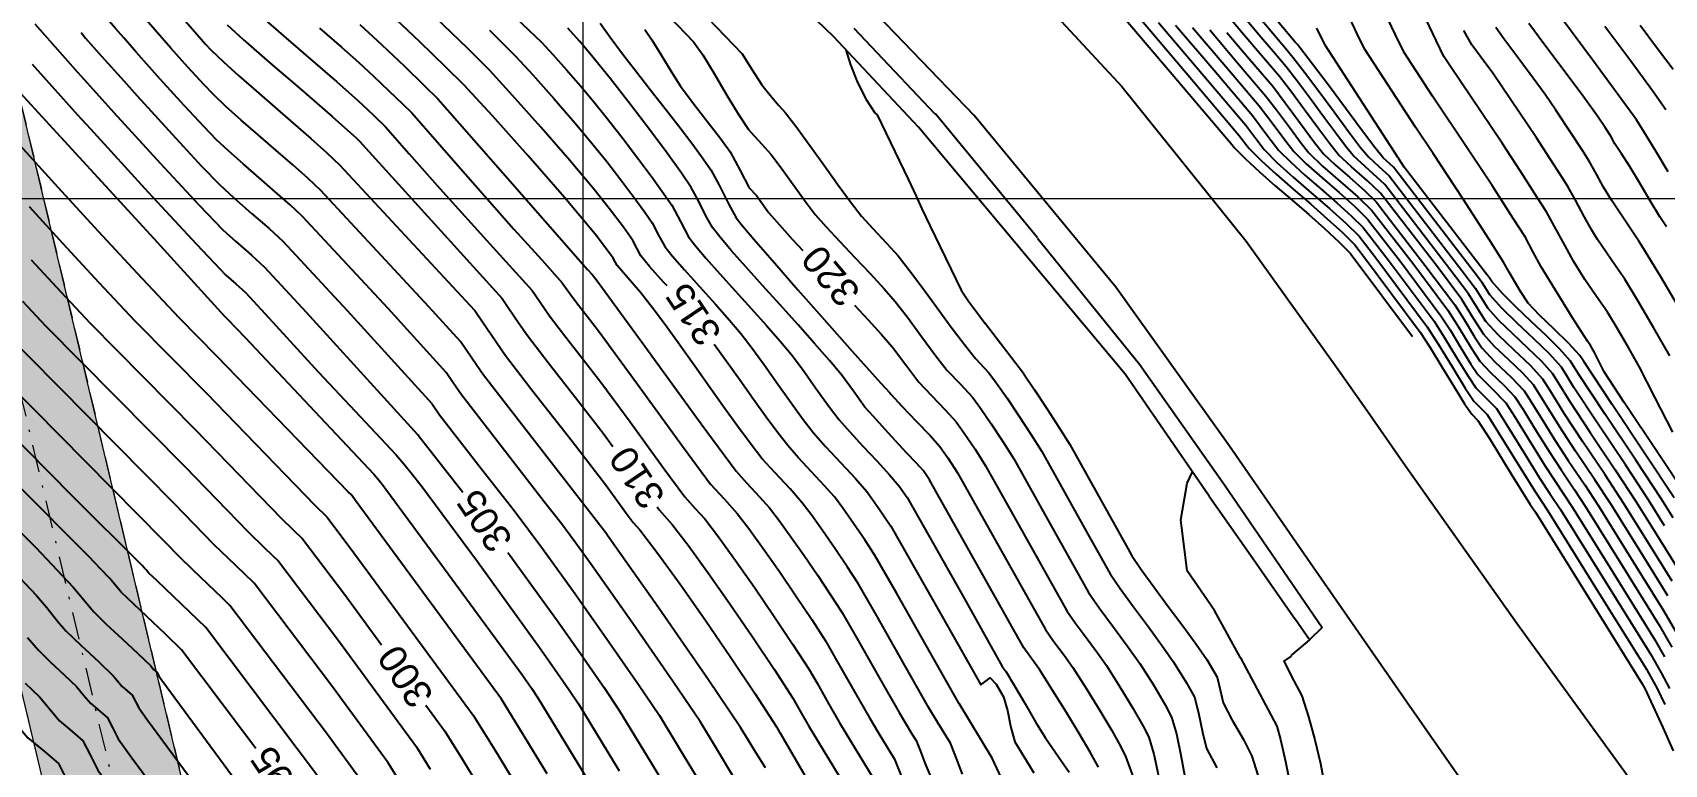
# Model space of a CAD drawing. Extents: x 61466 to 63015, y 108404 to 110397.
# Drawn here: x 62902.7 to 62976.7, y 109129.4 to 109162.6 of the extents above; entities that cross this region are included whole.
import ezdxf
from ezdxf import colors
from ezdxf.entities.mleader import LeaderData, LeaderLine
from ezdxf.enums import TextEntityAlignment as Align
from ezdxf.math import Vec2, Vec3

# ---------------------------------------------------------------- set-up
doc = ezdxf.new("R2010")
doc.units = 0
doc.header["$LTSCALE"] = 1.000015
doc.header["$MEASUREMENT"] = 0
for name, pattern in [('NASCOSTA', [9.525, 6.35, -3.175]), ('TRATTEGGIATA', [0.75, 0.5, -0.25]), ('TRATTOPUNTO2', [0.5, 0.25, -0.125, 0, -0.125])]:
    doc.linetypes.add(name, pattern=pattern)
for name, color, linetype in [('Bâti', 7, 'Continuous'), ('coordinate', 2, 'Continuous'), ('curve livello 5m', 7, 'Continuous'), ('LIN010TR', 2, 'NASCOSTA'), ('LIN025CO', 7, 'Continuous'), ('Strade', 7, 'Continuous'), ('TRATTCOLO-30', 253, 'Continuous'), ('TRATTCOLO-32', 255, 'Continuous')]:
    doc.layers.add(name, color=color, linetype=linetype)
doc.layers.add('Colori bordi', color=5, linetype='Continuous', plot=False)
doc.layers.add('no_plot', color=5, linetype='Continuous', plot=False)
doc.layers.add('LINE035', color=1, linetype='Continuous', lineweight=35)
doc.styles.add('ARIAL', font='arial.ttf')

# ---------------------------------------------------------------- blocks, each defined once
blk = doc.blocks.new('CONTORNO')
at = {"layer": 'Colori bordi', "lineweight": 0, "ltscale": 2, "flags": 128}
for points in [[(-22.578, 81.44), (16.586, -82.868), (15.866, -82.007), (19.27, -96.287), (18.407, -96.98), (19.153, -100.108)], [(28.44, -103.877), (26.165, -94.334), (26.165, -94.334), (25.446, -93.474), (-6.877, 42.135)]]:
    blk.add_lwpolyline(points, dxfattribs=at)

msp = doc.modelspace()

# ---------------------------------------------------------------- hatches: boundary and pattern name
at = {"layer": 'TRATTCOLO-30', "linetype": 'Continuous', "lineweight": 0}
h = msp.add_hatch(color=256, dxfattribs=at)
h.dxf.hatch_style = 1
h.paths.add_polyline_path([(62897.013, 109181.053), (62894.017, 109180.339), (62906.525, 109127.863), (62909.521, 109128.577)])
h.paths.add_polyline_path([(62894.017, 109180.339), (62891.021, 109179.625), (62903.529, 109127.149), (62906.525, 109127.863)])
h.paths.add_polyline_path([(62882.113, 109230.282), (62879.117, 109229.568), (62891.021, 109179.625), (62894.017, 109180.339)])
h.paths.add_polyline_path([(62885.109, 109230.996), (62882.113, 109230.282), (62894.017, 109180.339), (62897.013, 109181.053)])

# ---------------------------------------------------------------- linework, layer by layer
at = {"layer": 'Bâti', "linetype": 'Continuous'}
for p, q in [((62935.341, 109166.004), (62939.045, 109162.412)), ((62939.965, 109162.788), (62943.643, 109158.911)), ((62942.897, 109158.306), (62939.045, 109162.412)), ((62948.308, 109153.285), (62943.655, 109158.919)), ((62952.284, 109147.113), (62942.897, 109158.306)), ((62948.301, 109153.279), (62952.936, 109147.565)), ((62956.089, 109141.58), (62952.284, 109147.113)), ((62956.089, 109141.58), (62952.284, 109147.113)), ((62952.936, 109147.565), (62956.782, 109142.083)), ((62956.782, 109142.083), (62961.214, 109135.627)), ((62956.089, 109141.58), (62957.88, 109139.031)), ((62957.88, 109139.031), (62959.988, 109135.995)), ((62960.644, 109135.057), (62959.988, 109135.995)), ((62961.214, 109135.627), (62960.648, 109135.061))]:
    msp.add_line(p, q, dxfattribs=at)
at = {"layer": 'coordinate', "linetype": 'Continuous', "lineweight": 0}
for p, q in [((62927.666, 109249.448), (62927.666, 108959.046)), ((62875.41, 109155.071), (63014.666, 109155.071))]:
    msp.add_line(p, q, dxfattribs=at)
at = {"layer": 'curve livello 5m', "color": 2}
msp.add_line((62902.809, 109162.998), (62904.748, 109160.797), dxfattribs=at)
at = {"layer": 'curve livello 5m', "color": 2, "flags": 128}
for points in [[(62976.758, 109140.23), (62976.043, 109141.379), (62974.981, 109142.99), (62973.712, 109144.886), (62972.644, 109146.506), (62972.317, 109147.032), (62972.072, 109147.424), (62971.529, 109148.025), (62970.827, 109148.708), (62970.071, 109149.418), (62969.367, 109150.103), (62968.821, 109150.707), (62968.488, 109151.237), (62968.121, 109151.727), (62964.453, 109156.487), (62963.99, 109156.909), (62963.601, 109157.389), (62963, 109158.185), (62962.272, 109159.167), (62961.504, 109160.205), (62960.783, 109161.169), (62960.196, 109161.928), (62960.093, 109162.049), (62959.992, 109162.168), (62952.654, 109170.903)], [(62931.492, 109151.107), (62931.335, 109151.281), (62930.696, 109151.995), (62930.305, 109152.467), (62929.935, 109153.167), (62929.512, 109153.767), (62928.864, 109154.624), (62928.186, 109155.48), (62927.079, 109156.801), (62925.773, 109158.308), (62924.487, 109159.749), (62923.446, 109160.872), (62922.448, 109161.866), (62920.969, 109163.288)], [(62911.53, 109162.945), (62912.258, 109162.282), (62913.469, 109161.23), (62914.903, 109159.996), (62916.3, 109158.788), (62917.4, 109157.814), (62917.4, 109157.814), (62917.545, 109157.676), (62917.826, 109157.357), (62921.38, 109153.444), (62924.005, 109150.541), (62924.005, 109150.541), (62924.322, 109150.09), (62924.77, 109149.424), (62925.162, 109148.857), (62925.162, 109148.857), (62926.099, 109147.635), (62927.446, 109145.912), (62928.591, 109144.428), (62928.591, 109144.428), (62929.027, 109143.834)], [(62930.492, 109162.737), (62930.801, 109162.273), (62931.24, 109161.554), (62931.708, 109160.785), (62932.102, 109160.172), (62932.102, 109160.172), (62932.63, 109159.457), (62933.299, 109158.596), (62933.935, 109157.775), (62934.363, 109157.181), (62934.363, 109157.181), (62934.807, 109156.337), (62935.221, 109155.561), (62935.221, 109155.561), (62935.547, 109155.202), (62936.117, 109154.428), (62936.594, 109153.873), (62937.174, 109153.232), (62937.66, 109152.711)], [(62956.116, 109162.716), (62957.382, 109161.229), (62958.667, 109159.719), (62959.146, 109159.092), (62959.73, 109158.306), (62960.267, 109157.583), (62960.609, 109157.15), (62960.609, 109157.15), (62961.234, 109156.546), (62962.035, 109155.847), (62962.84, 109155.146), (62963.476, 109154.533), (62963.476, 109154.533), (62965.325, 109152.133), (62966.921, 109150.002), (62967.417, 109149.219), (62967.977, 109148.298), (62968.37, 109147.696), (62968.37, 109147.696), (62968.863, 109147.178), (62969.476, 109146.599), (62969.967, 109146.083), (62969.967, 109146.083), (62970.332, 109145.509), (62970.977, 109144.461), (62971.541, 109143.558), (62971.541, 109143.558), (62972.056, 109142.776), (62972.669, 109141.861), (62973.181, 109141.083), (62973.181, 109141.083), (62974.827, 109138.439), (62976.514, 109135.727), (62977.085, 109134.735)], [(62976.995, 109147.94), (62976.256, 109149.231), (62975.532, 109150.461), (62974.947, 109151.416), (62974.561, 109151.974), (62974.099, 109152.64), (62973.716, 109153.218), (62973.451, 109153.634), (62973.107, 109154.252), (62972.713, 109154.992), (62972.366, 109155.615), (62972.074, 109156.077), (62971.545, 109156.893), (62970.938, 109157.819), (62969.786, 109159.549), (62968.966, 109160.756), (62968.439, 109161.467), (62968.012, 109162.047), (62967.653, 109162.691)], [(62977.138, 109160.926), (62976.394, 109161.925), (62975.648, 109162.91)], [(62904.748, 109160.797), (62904.904, 109160.624)], [(62904.904, 109160.624), (62905.85, 109159.574)], [(62905.85, 109159.574), (62906.387, 109158.978), (62908.497, 109156.669), (62910.257, 109154.772), (62911.336, 109153.647), (62911.336, 109153.647), (62911.921, 109153.116), (62912.632, 109152.499), (62913.225, 109151.962), (62913.225, 109151.962), (62915.121, 109149.921), (62920.174, 109144.375), (62920.179, 109144.369), (62920.203, 109144.338), (62922.231, 109141.765)], [(62902.638, 109152.287), (62903.98, 109150.84), (62905.316, 109149.42), (62905.316, 109149.42), (62910.101, 109144.584), (62913.994, 109140.566), (62914.536, 109140.047), (62914.96, 109139.637), (62914.96, 109139.637), (62916.851, 109137.134), (62918.537, 109134.839)], [(62939.996, 109150.242), (62940.624, 109149.569), (62941.222, 109148.91), (62941.723, 109148.331), (62941.723, 109148.331), (62942.33, 109147.526), (62942.925, 109146.738), (62942.925, 109146.738), (62943.471, 109146.15), (62944.127, 109145.477), (62944.613, 109144.946), (62944.613, 109144.946), (62944.979, 109144.44), (62945.475, 109143.704), (62945.95, 109142.957), (62945.95, 109142.957), (62947.11, 109140.876), (62949.638, 109136.376), (62950.012, 109135.837), (62950.512, 109135.161), (62951.023, 109134.471), (62951.428, 109133.893), (62951.428, 109133.893), (62952.042, 109132.929), (62952.628, 109131.966), (62953.094, 109131.155), (62953.351, 109130.65), (62953.351, 109130.65), (62953.585, 109129.877), (62953.797, 109128.889)], [(62946.666, 109128.792), (62946.239, 109129.698), (62944.748, 109132.176), (62944.739, 109132.19), (62943.426, 109134.488), (62941.917, 109137.169), (62940.909, 109138.913), (62940.466, 109139.593), (62939.958, 109140.34), (62939.47, 109141.03), (62939.087, 109141.54), (62938.641, 109142.051), (62938.051, 109142.684), (62937.448, 109143.328), (62936.968, 109143.873), (62936.521, 109144.446), (62935.995, 109145.158), (62935.415, 109145.964), (62934.805, 109146.821), (62934.191, 109147.686), (62933.638, 109148.456)], [(62912.829, 109130.132), (62912.235, 109130.937), (62909.458, 109134.614), (62908.731, 109135.314), (62906.72, 109137.226), (62906.205, 109137.844), (62905.801, 109138.27), (62905.261, 109138.841), (62902.06, 109142.05)], [(62931.038, 109141.086), (62931.129, 109140.963), (62931.129, 109140.963), (62931.732, 109140.299), (62932.45, 109139.356), (62933.347, 109138.119), (62934.346, 109136.696), (62935.373, 109135.198), (62936.35, 109133.733), (62937.202, 109132.412), (62937.202, 109132.412), (62937.537, 109131.826), (62937.938, 109131.121), (62937.938, 109131.121), (62938.103, 109130.849), (62939.775, 109128.111)], [(62924.275, 109139.026), (62924.364, 109138.907), (62926.476, 109135.989), (62926.476, 109135.989), (62927.57, 109134.438), (62928.62, 109132.922), (62929.313, 109131.895), (62929.313, 109131.895), (62930.777, 109129.486), (62932.544, 109126.565)], [(62897.158, 109136.7), (62897.908, 109135.908), (62898.384, 109135.35), (62898.959, 109134.65), (62899.552, 109133.921), (62900.084, 109133.276), (62900.473, 109132.828), (62900.473, 109132.828), (62900.902, 109132.42), (62901.332, 109132.011), (62901.332, 109132.011), (62901.935, 109131.286), (62902.497, 109130.616), (62902.497, 109130.616), (62903.242, 109129.993), (62903.874, 109129.448), (62903.874, 109129.448), (62904.279, 109128.663), (62904.743, 109127.733), (62904.743, 109127.733), (62905.861, 109126.196), (62907.438, 109124.058), (62907.912, 109123.475), (62908.129, 109123.216)], [(62960.644, 109135.057), (62959.871, 109134.418), (62959.836, 109134.389), (62959.823, 109134.378), (62959.809, 109134.319), (62959.485, 109134.092), (62959.932, 109133.209), (62960.298, 109132.525), (62960.604, 109131.577), (62960.888, 109130.534), (62961.139, 109129.454), (62961.346, 109128.394)], [(62920.553, 109132.095), (62921.41, 109130.929), (62922.218, 109129.638), (62923.434, 109127.628)]]:
    msp.add_lwpolyline(points, dxfattribs=at)
at = {"layer": 'LIN010TR', "linetype": 'TRATTOPUNTO2', "lineweight": 0, "ltscale": 5, "flags": 128}
msp.add_lwpolyline([(62882.811, 109227.352), (62912.602, 109102.366)], dxfattribs=at)
at = {"layer": 'LIN025CO', "linetype": 'TRATTEGGIATA', "lineweight": 0, "ltscale": 2}
for p, q in [((62873.309, 109280.503), (62919.619, 109086.211)), ((62867.316, 109279.075), (62910.758, 109096.816))]:
    msp.add_line(p, q, dxfattribs=at)
at = {"layer": 'no_plot'}
for p, q in [((62902.809, 109161.021), (62904.748, 109158.869)), ((62903.972, 109157.867), (62902.809, 109159.131)), ((62947.667, 109147.133), (62945.931, 109149.403))]:
    msp.add_line(p, q, dxfattribs=at)
at = {"layer": 'no_plot', "flags": 128}
for points in [[(62952.584, 109170.173), (62959.217, 109162.277), (62959.551, 109161.885), (62959.89, 109161.486), (62960.42, 109160.801), (62961.071, 109159.932), (62961.763, 109158.995), (62962.42, 109158.109), (62962.963, 109157.39), (62963.314, 109156.957), (62963.784, 109156.528), (62964.258, 109156.096), (62967.562, 109151.808), (62968.174, 109150.99), (62968.475, 109150.508), (62968.73, 109150.105), (62969.222, 109149.562), (62969.854, 109148.947), (62970.532, 109148.309), (62971.163, 109147.696), (62971.651, 109147.156), (62971.982, 109146.627), (62972.423, 109145.917), (62973.381, 109144.464), (62974.519, 109142.764), (62975.471, 109141.32), (62976.372, 109139.872), (62977.296, 109138.387)], [(62917.847, 109169.722), (62925.806, 109162.151), (62926.311, 109161.606), (62926.935, 109160.907), (62927.569, 109160.176), (62928.105, 109159.535), (62928.786, 109158.687), (62929.501, 109157.772), (62930.201, 109156.857), (62930.835, 109156.008), (62931.353, 109155.291), (62931.706, 109154.773), (62932.099, 109154.027), (62932.469, 109153.333), (62932.781, 109152.932), (62933.272, 109152.359), (62933.892, 109151.663), (62934.588, 109150.89), (62935.311, 109150.091), (62936.009, 109149.312), (62936.631, 109148.603), (62937.127, 109148.01), (62937.636, 109147.333), (62938.234, 109146.495), (62938.823, 109145.672), (62939.304, 109145.036), (62939.78, 109144.491), (62940.378, 109143.845), (62941.011, 109143.172), (62941.591, 109142.545), (62942.029, 109142.037), (62942.392, 109141.513), (62943.166, 109140.155), (62943.616, 109139.353), (62944.984, 109136.917), (62946.704, 109133.856), (62946.874, 109133.619), (62947.265, 109132.98), (62947.743, 109132.156), (62948.229, 109131.317), (62948.644, 109130.634), (62949.26, 109129.757), (62949.733, 109129.07)], [(62977.1, 109137.722), (62975.985, 109139.514), (62974.898, 109141.261), (62974.056, 109142.538), (62973.05, 109144.042), (62972.203, 109145.327), (62972.203, 109145.327), (62971.647, 109146.222), (62971.23, 109146.888), (62971.23, 109146.888), (62970.666, 109147.498), (62969.937, 109148.193), (62969.208, 109148.889), (62968.64, 109149.503), (62968.64, 109149.503), (62968.282, 109150.068), (62967.861, 109150.743), (62967.861, 109150.743), (62967.003, 109151.889), (62964.063, 109155.705), (62963.347, 109156.358), (62962.638, 109157.005), (62962.638, 109157.005), (62962.325, 109157.392), (62961.841, 109158.032), (62961.255, 109158.823), (62960.637, 109159.658), (62960.057, 109160.434), (62959.584, 109161.045), (62959.584, 109161.045), (62959.009, 109161.721), (62958.442, 109162.387), (62952.515, 109169.443)], [(62976.905, 109137.057), (62975.599, 109139.155), (62974.326, 109141.202), (62973.594, 109142.312), (62972.719, 109143.62), (62971.982, 109144.737), (62971.982, 109144.737), (62971.562, 109145.411), (62971.081, 109146.192), (62970.809, 109146.619), (62970.809, 109146.619), (62970.317, 109147.152), (62969.681, 109147.758), (62969.045, 109148.366), (62968.55, 109148.901), (62968.55, 109148.901), (62968.089, 109149.628), (62967.548, 109150.496), (62967.548, 109150.496), (62966.444, 109151.971), (62963.867, 109155.315), (62963.273, 109155.874), (62962.547, 109156.501), (62961.962, 109157.054), (62961.962, 109157.054), (62961.612, 109157.491), (62961.063, 109158.223), (62960.42, 109159.092), (62959.79, 109159.938), (62959.278, 109160.603), (62959.278, 109160.603), (62958.466, 109161.557), (62957.666, 109162.497), (62952.445, 109168.713)], [(62906.843, 109166.338), (62910.263, 109162.4), (62910.55, 109162.069), (62910.773, 109161.827), (62911.361, 109161.271), (62912.071, 109160.633), (62912.862, 109159.94), (62913.696, 109159.218), (62914.532, 109158.495), (62915.329, 109157.797), (62916.048, 109157.152), (62916.648, 109156.586), (62922.545, 109150.236), (62922.771, 109149.989), (62922.889, 109149.817), (62924.165, 109147.96), (62925.404, 109146.344), (62927.183, 109144.068), (62928.697, 109142.107), (62929.137, 109141.507), (62929.644, 109140.809), (62929.961, 109140.381), (62930.261, 109140.05), (62931.075, 109138.982), (62932.091, 109137.58), (62933.224, 109135.968), (62934.387, 109134.269), (62935.495, 109132.609), (62936.46, 109131.112), (62936.577, 109130.907), (62936.604, 109130.863), (62936.869, 109130.428), (62937.917, 109128.619)], [(62930.628, 109166.09), (62934.906, 109161.629), (62935.332, 109160.954), (62935.79, 109160.221), (62936.093, 109159.844), (62936.552, 109159.303), (62936.871, 109158.952), (62937.384, 109158.29), (62937.975, 109157.48), (62938.604, 109156.598), (62939.231, 109155.719), (62939.817, 109154.918), (62940.32, 109154.271), (62940.826, 109153.711), (62941.453, 109153.048), (62941.975, 109152.472), (62942.498, 109151.811), (62943.103, 109151), (62943.748, 109150.118), (62944.389, 109149.242), (62944.983, 109148.449), (62945.486, 109147.817), (62946.093, 109147.173), (62946.446, 109146.699), (62946.921, 109146.018), (62947.46, 109145.217), (62948.005, 109144.38), (62948.498, 109143.595), (62950.586, 109139.849), (62951.593, 109138.056), (62952.052, 109137.389), (62952.663, 109136.555), (62953.331, 109135.657), (62953.963, 109134.797), (62954.464, 109134.076), (62955.062, 109133.115), (62955.423, 109132.459), (62955.611, 109131.753), (62955.782, 109130.874), (62955.974, 109130.137), (62956.443, 109129.263)], [(62929.794, 109165.213), (62932.699, 109162.183), (62933.112, 109161.579), (62933.626, 109160.74), (62934.183, 109159.806), (62934.726, 109158.914), (62935.195, 109158.205), (62935.313, 109158.064), (62935.795, 109157.534), (62936.209, 109157.077), (62936.676, 109156.463), (62937.219, 109155.706), (62937.759, 109154.952), (62938.219, 109154.35), (62938.708, 109153.789), (62939.328, 109153.12), (62940.014, 109152.395), (62940.705, 109151.666), (62941.338, 109150.984), (62941.849, 109150.401), (62942.398, 109149.695), (62943.039, 109148.822), (62943.675, 109147.957), (62944.206, 109147.278), (62944.802, 109146.647), (62945.353, 109146.059), (62945.713, 109145.571), (62946.203, 109144.857), (62946.736, 109144.049), (62947.224, 109143.276), (62948.848, 109140.363), (62950.615, 109137.216), (62951.103, 109136.515), (62951.754, 109135.634), (62952.418, 109134.737), (62952.946, 109133.985), (62953.558, 109133.016), (62954.092, 109132.116), (62954.387, 109131.555), (62954.603, 109130.801), (62954.798, 109129.836), (62954.994, 109128.858)], [(62906.843, 109162.35), (62906.464, 109162.786), (62905.381, 109164.045), (62904.904, 109164.587)], [(62935.958, 109129.254), (62935.517, 109129.951), (62935.141, 109130.572), (62934.829, 109131.085), (62934.829, 109131.085), (62933.355, 109133.269), (62931.121, 109136.495), (62928.796, 109139.794), (62928.796, 109139.794), (62928.785, 109139.809), (62928.779, 109139.816), (62928.651, 109139.983), (62923.169, 109147.062), (62922.87, 109147.496), (62922.122, 109148.585), (62920.689, 109150.158), (62915.792, 109155.43), (62915.214, 109155.973), (62914.513, 109156.598), (62913.739, 109157.271), (62912.943, 109157.96), (62912.174, 109158.63), (62911.48, 109159.249), (62910.913, 109159.782), (62910.913, 109159.782), (62910.474, 109160.244), (62909.757, 109161.024), (62908.977, 109161.887), (62908.977, 109161.887), (62906.843, 109164.345)], [(62976.91, 109156.277), (62976.353, 109157.214), (62975.834, 109158.086), (62975.487, 109158.645), (62975.487, 109158.645), (62973.483, 109161.356), (62971.249, 109164.381)], [(62913.045, 109163.356), (62914.083, 109162.454), (62915.312, 109161.397), (62916.508, 109160.362), (62917.451, 109159.528), (62918.18, 109158.847), (62918.726, 109158.315), (62919.792, 109157.105), (62921.181, 109155.522), (62923.592, 109152.867), (62925.373, 109150.898), (62925.737, 109150.371), (62926.158, 109149.755), (62926.795, 109148.926), (62927.708, 109147.757), (62928.486, 109146.75), (62929.813, 109144.941), (62931.34, 109142.834), (62932.297, 109141.545), (62932.76, 109141.036), (62933.203, 109140.547), (62933.825, 109139.73), (62934.602, 109138.658), (62935.469, 109137.425), (62936.358, 109136.127), (62937.205, 109134.857), (62937.943, 109133.712), (62938.3, 109133.095), (62938.833, 109132.147), (62939.298, 109131.335), (62939.603, 109130.835), (62940.836, 109128.815)], [(62944.898, 109128.968), (62944.55, 109129.879), (62944.35, 109130.372), (62944.35, 109130.372), (62943.77, 109131.335), (62943.379, 109131.976), (62942.278, 109133.903), (62941.013, 109136.15), (62940.168, 109137.612), (62940.168, 109137.612), (62939.682, 109138.362), (62939.124, 109139.193), (62938.552, 109140.017), (62938.029, 109140.746), (62937.616, 109141.292), (62937.616, 109141.292), (62937.074, 109141.903), (62936.378, 109142.645), (62935.8, 109143.291), (62935.8, 109143.291), (62935.308, 109143.92), (62934.735, 109144.69), (62934.102, 109145.564), (62933.433, 109146.503), (62932.748, 109147.468), (62932.07, 109148.42), (62931.419, 109149.322), (62930.818, 109150.134), (62930.289, 109150.818), (62930.289, 109150.818), (62929.708, 109151.477), (62929.224, 109152.035), (62929.224, 109152.035), (62929.049, 109152.364), (62928.705, 109152.841), (62928.226, 109153.453), (62928.226, 109153.453), (62926.835, 109155.113), (62925.191, 109157.008), (62923.575, 109158.821), (62922.266, 109160.233), (62922.266, 109160.233), (62921.462, 109161.033), (62920.272, 109162.177), (62918.913, 109163.458)], [(62952.241, 109163.264), (62954.671, 109160.408), (62957.138, 109157.509), (62957.228, 109157.391), (62957.742, 109156.868), (62958.377, 109156.28), (62959.093, 109155.649), (62959.85, 109154.996), (62960.608, 109154.341), (62961.329, 109153.707), (62961.972, 109153.113), (62962.499, 109152.58), (62962.499, 109152.58), (62962.53, 109152.54), (62965.322, 109148.811)], [(62977.188, 109141.497), (62975.906, 109143.441), (62974.374, 109145.73), (62973.085, 109147.686), (62973.085, 109147.686), (62972.914, 109147.96), (62972.4, 109148.516), (62971.738, 109149.147), (62971.077, 109149.777), (62970.566, 109150.331), (62970.566, 109150.331), (62970.221, 109150.862), (62969.698, 109151.731), (62969.698, 109151.731), (62969.449, 109152.186), (62968.796, 109153.218), (62967.614, 109155.041), (62966.259, 109157.108), (62966.259, 109157.108), (62965.451, 109158.312), (62963.146, 109161.856), (62962.791, 109162.572), (62962.401, 109163.418)], [(62977.76, 109141.556), (62976.451, 109143.534), (62974.921, 109145.817), (62974.008, 109147.215), (62974.008, 109147.215), (62973.569, 109148.095), (62973.387, 109148.409), (62973.255, 109148.599), (62972.573, 109149.667), (62971.798, 109150.918), (62971.161, 109151.978), (62971.161, 109151.978), (62970.781, 109152.674), (62970.422, 109153.329), (62970.422, 109153.329), (62969.889, 109154.171), (62968.925, 109155.658), (62967.819, 109157.345), (62967.819, 109157.345), (62966.231, 109159.71), (62964.945, 109161.687), (62964.524, 109162.521), (62964.038, 109163.569)], [(62904.904, 109162.592), (62905.114, 109162.347), (62905.832, 109161.521), (62906.843, 109160.4)], [(62915.72, 109162.798), (62916.717, 109161.936), (62917.502, 109161.241), (62918.177, 109160.617), (62918.877, 109159.957), (62919.491, 109159.367), (62919.906, 109158.954), (62921.916, 109156.673), (62924.535, 109153.688), (62924.535, 109153.688), (62925.805, 109152.291), (62926.742, 109151.254), (62927.155, 109150.653), (62927.49, 109150.216), (62927.971, 109149.601), (62928.38, 109149.071), (62930.15, 109146.658), (62932.188, 109143.847), (62933.465, 109142.127), (62934.082, 109141.448), (62934.674, 109140.795), (62935.201, 109140.104), (62935.858, 109139.197), (62936.591, 109138.154), (62937.343, 109137.055), (62938.06, 109135.981), (62938.685, 109135.012), (62939.204, 109134.114), (62939.982, 109132.732), (62940.658, 109131.549), (62941.103, 109130.82), (62941.814, 109129.655), (62942.183, 109128.744)], [(62917.552, 109162.955), (62918.545, 109162.038), (62919.575, 109161.067), (62920.477, 109160.2), (62921.086, 109159.594), (62924.04, 109156.241), (62927.89, 109151.854), (62928.11, 109151.611), (62928.152, 109151.551), (62928.274, 109151.393), (62930.488, 109148.374), (62933.036, 109144.859), (62934.633, 109142.709), (62935.113, 109142.171), (62935.693, 109141.553), (62936.145, 109141.044), (62936.576, 109140.478), (62937.114, 109139.736), (62937.713, 109138.883), (62938.329, 109137.984), (62938.915, 109137.105), (62939.426, 109136.312), (62940.109, 109135.132), (62941.13, 109133.318), (62942.018, 109131.762), (62942.602, 109130.806), (62942.792, 109130.495), (62942.972, 109130.043), (62943.209, 109129.442), (62944.249, 109126.993)], [(62923.433, 109162.699), (62924.626, 109161.511), (62925.399, 109160.678), (62926.354, 109159.607), (62927.324, 109158.488), (62928.146, 109157.508), (62928.757, 109156.744), (62929.394, 109155.923), (62929.993, 109155.131), (62930.49, 109154.451), (62930.821, 109153.97), (62931.112, 109153.416), (62931.387, 109152.9), (62931.728, 109152.473), (62932.283, 109151.84), (62932.962, 109151.086), (62933.675, 109150.296), (62934.334, 109149.554), (62934.847, 109148.946), (62935.338, 109148.304), (62935.91, 109147.515), (62936.52, 109146.658), (62937.123, 109145.811), (62937.677, 109145.051), (62938.136, 109144.454), (62938.685, 109143.832), (62939.373, 109143.095), (62940.048, 109142.372), (62940.558, 109141.788), (62941.08, 109141.069), (62941.651, 109140.213), (62943.978, 109136.127), (62945.332, 109133.717), (62945.726, 109133.016), (62946.159, 109133.337), (62946.43, 109133.054), (62946.758, 109132.476), (62946.935, 109131.864), (62947.095, 109131.09), (62947.275, 109130.442), (62947.678, 109129.767), (62948.129, 109129.025)], [(62951.063, 109129.285), (62950.688, 109129.966), (62950.193, 109130.817), (62949.619, 109131.769), (62949.005, 109132.757), (62948.392, 109133.711), (62948.392, 109133.711), (62948.029, 109134.213), (62947.682, 109134.696), (62947.682, 109134.696), (62943.634, 109141.903), (62943.401, 109142.32), (62943.133, 109142.719), (62942.805, 109143.069), (62942.36, 109143.54), (62942.36, 109143.54), (62941.538, 109144.434), (62940.839, 109145.204), (62940.472, 109145.618), (62940.472, 109145.618), (62939.948, 109146.333), (62939.406, 109147.074), (62939.406, 109147.074), (62938.862, 109147.728), (62938.186, 109148.503), (62937.423, 109149.358), (62936.619, 109150.249), (62935.818, 109151.134), (62935.066, 109151.971), (62934.407, 109152.717), (62933.887, 109153.329), (62933.55, 109153.765), (62933.55, 109153.765), (62933.257, 109154.292), (62932.91, 109154.991), (62932.592, 109155.576), (62932.592, 109155.576), (62932.148, 109156.228), (62931.497, 109157.129), (62930.7, 109158.196), (62929.82, 109159.346), (62928.921, 109160.496), (62928.065, 109161.563), (62928.065, 109161.563), (62927.516, 109162.206), (62926.986, 109162.79)], [(62928.453, 109163.024), (62928.911, 109162.385), (62929.473, 109161.636), (62930.106, 109160.814), (62930.776, 109159.954), (62931.447, 109159.094), (62932.087, 109158.27), (62932.662, 109157.519), (62933.136, 109156.876), (62933.477, 109156.379), (62933.86, 109155.674), (62934.279, 109154.833), (62934.632, 109154.198), (62934.923, 109153.835), (62935.525, 109153.127), (62936.38, 109152.139), (62937.432, 109150.937), (62938.623, 109149.586), (62939.895, 109148.153), (62941.191, 109146.703), (62941.597, 109146.261), (62941.645, 109146.198), (62942.157, 109145.638), (62942.803, 109144.973), (62943.427, 109144.33), (62943.873, 109143.833), (62944.237, 109143.317), (62944.675, 109142.639), (62945.372, 109141.389), (62948.66, 109135.536), (62949.032, 109135.008), (62949.512, 109134.362), (62949.91, 109133.802), (62950.524, 109132.843), (62951.129, 109131.861), (62951.668, 109130.952), (62952.082, 109130.215), (62952.315, 109129.745), (62952.644, 109128.839)], [(62953.016, 109163.154), (62955.213, 109160.572), (62957.444, 109157.951), (62957.904, 109157.342), (62958.448, 109156.794), (62959.128, 109156.173), (62959.891, 109155.507), (62960.683, 109154.825), (62961.45, 109154.156), (62962.138, 109153.529), (62962.694, 109152.971), (62963.089, 109152.459), (62965.668, 109149.014), (62966.115, 109148.323), (62966.654, 109147.446), (62967.203, 109146.541), (62967.682, 109145.769), (62968.009, 109145.288), (62968.284, 109145.01), (62968.834, 109144.144), (62969.808, 109142.563), (62970.659, 109141.199), (62970.892, 109140.847), (62973.282, 109137.006), (62975.733, 109133.066), (62975.854, 109132.85), (62976.227, 109132.072), (62976.676, 109131.085), (62977.15, 109130.023)], [(62953.791, 109163.045), (62955.755, 109160.736), (62957.75, 109158.393), (62958.204, 109157.789), (62958.58, 109157.294), (62959.165, 109156.712), (62959.905, 109156.045), (62960.724, 109155.336), (62961.546, 109154.626), (62962.293, 109153.954), (62962.89, 109153.362), (62963.648, 109152.378), (62965.981, 109149.261), (62966.503, 109148.448), (62967.125, 109147.427), (62967.705, 109146.48), (62968.099, 109145.89), (62968.705, 109145.279), (62969.208, 109144.485), (62970.1, 109143.038), (62970.879, 109141.789), (62971.172, 109141.346), (62971.464, 109140.906), (62973.668, 109137.364), (62975.929, 109133.731), (62976.197, 109133.262), (62976.416, 109132.856), (62976.763, 109132.135)], [(62954.566, 109162.935), (62956.298, 109160.9), (62958.055, 109158.835), (62958.713, 109157.961), (62959.257, 109157.246), (62959.776, 109156.728), (62960.433, 109156.137), (62961.161, 109155.507), (62961.891, 109154.875), (62962.555, 109154.278), (62963.085, 109153.752), (62964.207, 109152.296), (62966.295, 109149.508), (62966.761, 109148.78), (62967.318, 109147.867), (62967.837, 109147.02), (62968.189, 109146.492), (62968.658, 109146.019), (62969.125, 109145.547), (62969.583, 109144.827), (62970.392, 109143.512), (62971.1, 109142.378), (62971.569, 109141.67), (62972.037, 109140.965), (62974.055, 109137.722), (62976.124, 109134.396), (62976.594, 109133.573), (62976.978, 109132.862)], [(62955.341, 109162.826), (62956.84, 109161.064), (62958.361, 109159.277), (62958.903, 109158.563), (62959.523, 109157.727), (62959.933, 109157.198), (62960.494, 109156.646), (62961.212, 109156.01), (62961.985, 109155.344), (62962.708, 109154.703), (62963.281, 109154.143), (62964.766, 109152.215), (62966.608, 109149.755), (62967.02, 109149.113), (62967.511, 109148.307), (62967.969, 109147.56), (62968.279, 109147.094), (62968.914, 109146.454), (62969.546, 109145.815), (62969.957, 109145.168), (62970.685, 109143.987), (62971.32, 109142.968), (62971.725, 109142.354), (62972.206, 109141.635), (62972.609, 109141.024), (62974.441, 109138.08), (62976.319, 109135.061), (62976.758, 109134.299)], [(62956.891, 109162.606), (62957.924, 109161.393), (62958.973, 109160.161), (62959.544, 109159.415), (62960.238, 109158.478), (62960.878, 109157.618), (62961.285, 109157.102), (62961.806, 109156.599), (62962.472, 109156.018), (62963.142, 109155.434), (62963.672, 109154.924), (62965.884, 109152.052), (62967.235, 109150.249), (62967.654, 109149.587), (62968.128, 109148.808), (62968.46, 109148.298), (62969.056, 109147.673), (62969.795, 109146.974), (62970.388, 109146.351), (62970.706, 109145.85), (62971.269, 109144.936), (62971.761, 109144.147), (62972.387, 109143.198), (62973.131, 109142.086), (62973.754, 109141.143), (62975.213, 109138.797), (62976.71, 109136.392), (62977.412, 109135.171)], [(62977.144, 109140.588), (62976.615, 109141.438), (62975.444, 109143.215), (62974.043, 109145.308), (62972.864, 109147.096), (62972.864, 109147.096), (62972.493, 109147.692), (62972.009, 109148.236), (62971.391, 109148.85), (62970.705, 109149.498), (62970.018, 109150.147), (62969.398, 109150.762), (62968.911, 109151.309), (62968.911, 109151.309), (62968.801, 109151.484), (62968.68, 109151.645), (62964.943, 109156.495), (62964.699, 109156.871), (62964.671, 109156.914), (62961.347, 109162.025), (62960.972, 109162.793)], [(62977.123, 109144.485), (62976.32, 109146.071), (62975.596, 109147.45), (62975.596, 109147.45), (62975.133, 109148.282), (62974.603, 109149.194), (62974.167, 109149.912), (62974.167, 109149.912), (62973.672, 109150.628), (62973.133, 109151.404), (62973.133, 109151.404), (62972.625, 109152.225), (62972.223, 109152.951), (62971.764, 109153.807), (62971.394, 109154.472), (62971.394, 109154.472), (62970.981, 109155.124), (62970.235, 109156.276), (62969.379, 109157.582), (62969.379, 109157.582), (62967.012, 109161.107), (62966.745, 109161.517), (62966.391, 109162.239), (62965.947, 109163.153)], [(62977.647, 109149.716), (62976.584, 109151.52), (62975.727, 109152.919), (62975.727, 109152.919), (62975.579, 109153.134), (62974.945, 109154.087), (62974.352, 109154.998), (62973.977, 109155.592), (62973.977, 109155.592), (62973.659, 109156.174), (62973.339, 109156.758), (62973.339, 109156.758), (62973.023, 109157.253), (62972.498, 109158.055), (62972.498, 109158.055), (62971.82, 109159.074), (62971.337, 109159.785), (62971.337, 109159.785), (62970.789, 109160.535), (62970.095, 109161.459), (62969.461, 109162.306), (62969.091, 109162.825)], [(62976.844, 109153.786), (62976.543, 109154.246), (62976.543, 109154.246), (62976.104, 109154.969), (62975.587, 109155.837), (62975.141, 109156.571), (62975.141, 109156.571), (62974.799, 109157.095), (62974.503, 109157.55), (62974.503, 109157.55), (62974.311, 109157.902), (62974.058, 109158.292), (62973.708, 109158.813), (62973.045, 109159.724), (62972.195, 109160.861), (62971.323, 109162.021), (62970.593, 109163.003)], [(62976.818, 109159.086), (62976.207, 109159.951), (62975.221, 109161.297), (62974.047, 109162.874)], [(62934.526, 109128.822), (62933.686, 109130.21), (62932.99, 109131.355), (62932.99, 109131.355), (62931.777, 109133.153), (62929.937, 109135.809), (62928.023, 109138.526), (62927.315, 109139.503), (62926.672, 109140.37), (62926.672, 109140.37), (62925.921, 109141.323), (62922.172, 109146.164), (62921.796, 109146.714), (62921.473, 109147.182), (62921.473, 109147.182), (62918.833, 109150.079), (62914.936, 109154.274), (62914.389, 109154.785), (62913.718, 109155.379), (62912.986, 109156.013), (62912.256, 109156.646), (62911.592, 109157.234), (62911.054, 109157.737), (62911.054, 109157.737), (62910.498, 109158.317), (62909.59, 109159.296), (62908.502, 109160.487), (62907.405, 109161.704), (62907.405, 109161.704), (62906.843, 109162.35)], [(62939.602, 109161.818), (62939.811, 109161.131), (62940.14, 109160.336), (62940.528, 109159.568), (62940.914, 109158.962), (62941.033, 109158.86), (62942.427, 109155.948), (62942.793, 109155.173), (62943.06, 109154.608), (62943.422, 109153.841), (62944.838, 109150.914), (62945.172, 109150.418), (62945.665, 109149.747), (62945.931, 109149.403)], [(62902.687, 109161.156), (62902.809, 109161.021)], [(62901.114, 109160.973), (62902.809, 109159.131)], [(62906.843, 109160.4), (62907.444, 109159.732), (62909.043, 109157.982), (62910.377, 109156.544), (62911.195, 109155.692), (62911.833, 109155.106), (62912.631, 109154.411), (62913.433, 109153.713), (62914.081, 109153.118), (62916.977, 109150), (62920.824, 109145.779), (62921.176, 109145.267), (62923.062, 109142.83), (62924.559, 109140.932), (62925.839, 109139.205), (62927.25, 109137.258), (62927.25, 109137.258), (62928.753, 109135.124), (62930.198, 109133.038), (62931.152, 109131.625), (62932.231, 109129.848), (62933.535, 109127.694)], [(62904.748, 109158.869), (62905.33, 109158.224), (62907.95, 109155.355), (62910.137, 109152.999), (62911.477, 109151.602), (62911.921, 109151.205), (62912.369, 109150.806), (62913.264, 109149.842), (62915.675, 109147.197), (62917.573, 109145.183), (62919.182, 109143.471), (62919.551, 109143.046), (62919.926, 109142.579), (62920.333, 109142.054), (62922.888, 109138.608), (62925.703, 109134.721), (62926.386, 109133.753), (62927.042, 109132.806), (62927.474, 109132.165), (62929.322, 109129.124)], [(62926.052, 109128.984), (62923.983, 109132.37), (62917.392, 109141.339), (62917.16, 109141.646), (62917.042, 109141.76), (62911.069, 109147.925), (62909.366, 109149.646), (62907.446, 109151.688), (62905.518, 109153.767), (62903.709, 109155.744), (62902.145, 109157.48)], [(62903.972, 109157.867), (62908.212, 109153.259), (62911.391, 109149.759), (62911.552, 109149.596), (62912.349, 109148.774), (62918.186, 109142.573), (62918.526, 109142.181), (62921.394, 109138.282), (62924.93, 109133.453), (62925.339, 109132.87), (62925.635, 109132.435), (62927.867, 109128.761)], [(62902.544, 109154.703), (62904.078, 109153.027), (62905.713, 109151.264), (62907.341, 109149.533), (62910.585, 109146.255), (62915.518, 109141.163), (62916.06, 109140.641), (62917.121, 109139.236), (62922.697, 109131.649), (62923.684, 109130.071), (62925.171, 109127.613)], [(62902.247, 109150.417), (62903.291, 109149.306), (62909.617, 109142.914), (62912.471, 109139.969), (62913.249, 109139.222), (62913.859, 109138.632), (62916.58, 109135.031), (62920.124, 109130.208), (62920.751, 109129.205)], [(62919.285, 109128.772), (62918.837, 109129.488), (62918.837, 109129.488), (62916.309, 109132.928), (62912.759, 109137.627), (62912.321, 109138.057), (62911.581, 109138.76), (62910.947, 109139.371), (62910.947, 109139.371), (62909.133, 109141.243), (62901.266, 109149.193)], [(62920.365, 109121.671), (62919.335, 109123.236), (62916.742, 109127.264), (62916.742, 109127.264), (62916.264, 109128.047), (62915.768, 109128.722), (62910.559, 109135.618), (62908.379, 109137.715), (62907.969, 109138.105), (62907.864, 109138.231), (62907.782, 109138.318), (62907.672, 109138.434), (62904.523, 109141.583), (62897.217, 109148.966)], [(62920.854, 109123.513), (62919.009, 109126.381), (62919.009, 109126.381), (62918.513, 109127.189), (62917.943, 109128.134), (62917.551, 109128.767), (62917.551, 109128.767), (62916.039, 109130.825), (62911.659, 109136.623), (62911.308, 109136.971), (62910.677, 109137.572), (62909.978, 109138.237), (62909.423, 109138.774), (62909.423, 109138.774), (62908.649, 109139.573), (62899.241, 109149.08)], [(62947.667, 109147.133), (62948.169, 109146.398), (62948.728, 109145.555), (62949.276, 109144.706), (62949.773, 109143.913), (62952.324, 109139.336), (62952.571, 109138.896), (62953.01, 109138.253), (62953.587, 109137.458), (62954.238, 109136.581), (62954.897, 109135.694), (62955.5, 109134.866), (62955.982, 109134.168), (62956.459, 109133.364), (62956.595, 109132.795), (62956.733, 109132.209), (62957.13, 109131.426), (62957.653, 109130.537), (62958.03, 109129.783), (62958.299, 109128.923)], [(62957.51, 109134.247), (62956.327, 109136.387), (62955.099, 109138.192), (62954.81, 109140.504), (62955.099, 109142.165), (62955.329, 109142.686)], [(62900.312, 109141.792), (62902.851, 109139.247), (62903.82, 109138.223), (62904.545, 109137.457), (62905.032, 109136.87), (62905.471, 109136.346), (62906.047, 109135.778), (62906.767, 109135.113), (62907.488, 109134.448), (62908.067, 109133.877), (62908.196, 109133.723), (62908.349, 109133.593), (62908.445, 109133.403), (62908.569, 109133.232), (62913.387, 109126.698), (62913.874, 109126.109), (62914.451, 109125.429), (62914.86, 109124.929), (62915.539, 109123.933), (62916.859, 109121.941), (62918.562, 109119.347), (62920.365, 109116.577)], [(62901.84, 109138.175), (62902.886, 109137.07), (62903.33, 109136.541), (62903.84, 109135.915), (62904.221, 109135.467), (62904.894, 109134.814), (62905.709, 109134.066), (62906.383, 109133.411), (62906.772, 109132.946), (62907.23, 109132.557), (62907.52, 109131.986), (62907.892, 109131.473), (62911.9, 109126.038), (62912.475, 109125.336), (62913.196, 109124.485), (62913.88, 109123.677), (62914.346, 109123.099), (62914.789, 109122.45), (62915.649, 109121.152), (62916.759, 109119.461), (62917.949, 109117.633), (62919.358, 109115.418), (62920.365, 109113.841)], [(62902.473, 109135.174), (62902.972, 109134.587), (62903.509, 109134.065), (62904.16, 109133.468), (62904.7, 109132.944), (62905.034, 109132.542), (62905.347, 109132.169), (62905.76, 109131.823), (62906.112, 109131.521), (62906.336, 109131.085), (62906.594, 109130.568), (62907.215, 109129.714), (62910.412, 109125.378)], [(62957.505, 109134.256), (62957.51, 109134.247), (62958.392, 109132.601), (62959.164, 109131.154), (62959.327, 109130.549), (62959.55, 109129.546), (62959.791, 109128.355)], [(62902.369, 109133.093), (62903.016, 109132.478), (62903.485, 109131.914), (62903.922, 109131.393), (62904.501, 109130.908), (62904.993, 109130.485), (62905.308, 109129.874), (62905.668, 109129.151), (62906.538, 109127.955), (62908.925, 109124.718), (62909.508, 109123.998), (62910.223, 109123.143), (62911.002, 109122.225), (62911.773, 109121.315), (62912.468, 109120.484), (62913.016, 109119.803), (62913.144, 109119.625), (62913.285, 109119.431), (62915.649, 109115.771), (62918.032, 109112.031), (62918.187, 109111.821), (62919.362, 109110.116), (62920.166, 109108.978), (62920.365, 109108.656)]]:
    msp.add_lwpolyline(points, dxfattribs=at)
at = {"layer": 'Strade', "linetype": 'Continuous', "flags": 128}
for points in [[(62892.772, 109206.201), (62900.148, 109203.218), (62907.386, 109200.112), (62914.052, 109196.835), (62914.608, 109196.323), (62914.941, 109195.736), (62915.79, 109192.019), (62916.504, 109190.328), (62918.047, 109188.618), (62923.239, 109185.298), (62930.747, 109180.104), (62938.628, 109173.809), (62945.672, 109167.115), (62952.132, 109160.155), (62957.766, 109153.131), (62961.946, 109147.319), (62963.379, 109145.278), (62964.995, 109142.953), (62970.053, 109135.821), (62975.338, 109128.54), (62982.035, 109119.166), (62987.149, 109112.316), (62989.168, 109109.789)], [(62984.573, 109105.137), (62981.63, 109109.031), (62976.786, 109115.44), (62970.335, 109124.677), (62965.055, 109132.236), (62960.028, 109139.494), (62957.019, 109143.847), (62951.853, 109151.057), (62945.432, 109158.837), (62938.641, 109165.89), (62931.005, 109172.731), (62923.584, 109178.437), (62915.122, 109184.011), (62906.498, 109188.69), (62897.472, 109192.778), (62889.845, 109195.627), (62882.125, 109197.998), (62874.847, 109199.809)]]:
    msp.add_lwpolyline(points, dxfattribs=at)

# ---------------------------------------------------------------- block references
at = {"layer": 'TRATTCOLO-32', "linetype": 'Continuous', "lineweight": 0}
msp.add_blockref('CONTORNO', (62894.017, 109180.339), dxfattribs=at)

# ---------------------------------------------------------------- texts
at = {"layer": 'coordinate', "color": 1, "style": 'ARIAL'}
for s, rotation, p in [('320', 130.15208, (62938.451, 109153.077)), ('315', 123.9617, (62932.388, 109151.374)), ('310', 123.9617, (62929.826, 109143.977)), ('305', 123.9617, (62922.912, 109142.014)), ('300', 123.9617, (62919.321, 109134.958)), ('295', 123.9617, (62913.547, 109130.375))]:
    msp.add_text(s, height=1.25, rotation=rotation, dxfattribs=at).set_placement(p, align=Align.RIGHT)

# ---------------------------------------------------------------- next in the draw order: leaders
at = {"layer": 'LINE035', "linetype": 'Continuous'}
ml = msp.add_multileader_mtext('Standard', dxfattribs=at)
ml.set_content('OUVRAGE DE RESTITUTION', color=256, style='ARIAL')
ml.set_leader_properties()
ml.build(insert=Vec2(0, 0))
ml.multileader.update_dxf_attribs({"has_text_frame": 1, "text_left_attachment_type": 2, "text_right_attachment_type": 2, "dogleg_length": 0.36, "arrow_head_size": 5, "scale": 10})
ctx = ml.context
ctx.base_point, ctx.scale, ctx.char_height, ctx.arrow_head_size, ctx.landing_gap_size, ctx.plane_origin, ctx.plane_x_axis, ctx.plane_y_axis = Vec3(62871.127, 109091.609), 10, 3.5, 5, 0.9, Vec3(62815.737, 109020.046), Vec3(0, 1), Vec3(-1, 0)
ctx.left_attachment, ctx.right_attachment = 2, 2
notes = []
notes.append((ctx, [(0, (1, 1, 0), (62871.127, 109088.009), (0, 1), 3.6, [(0, [(62912.797, 109081.795)], 0, [])])]))
ctx.mtext.insert, ctx.mtext.text_direction, ctx.mtext.rotation, ctx.mtext.flow_direction = Vec3(62869.316, 109092.509), Vec3(0, 1), 1.570796, 5
ctx.mtext.has_bg_fill, ctx.mtext.bg_color, ctx.mtext.bg_scale_factor, ctx.mtext.bg_transparency, ctx.mtext.use_window_bg_color = 1, -1073741824, 1.25, 0, 1
for ctx, leaders in notes:
    for number, flags, end, landing, length, lines in leaders:
        leader = LeaderData()
        leader.index, (leader.has_last_leader_line, leader.has_dogleg_vector, leader.attachment_direction) = number, flags
        leader.last_leader_point, leader.dogleg_vector, leader.dogleg_length = Vec3(end), Vec3(landing), length
        for number, points, colour, breaks in lines:
            line = LeaderLine()
            line.index, line.vertices, line.color, line.breaks = number, Vec3.list(points), colors.encode_raw_color(colour), breaks
            leader.lines.append(line)
        ctx.leaders.append(leader)

doc.saveas('drawing.dxf')
